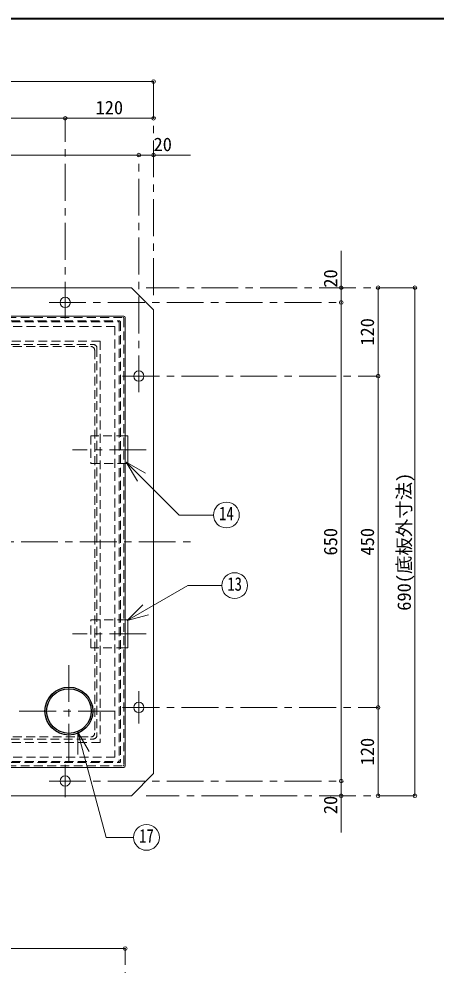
# Model space of a CAD drawing. Units: millimetres at full size, sheet at 1:10; some dimension numbers follow another scale. Extents: x -2123 to 1927, y -1358 to 1452.
# Drawn here: x 64 to 631, y 167 to 1452 of the extents above; entities that cross this region are included whole.
import ezdxf
from ezdxf.enums import TextEntityAlignment as Align

# ---------------------------------------------------------------- set-up
doc = ezdxf.new("R2010")
doc.units = ezdxf.units.MM
doc.header["$LTSCALE"] = 10
doc.header["$PDMODE"] = 32
doc.header["$PDSIZE"] = 5
doc.linetypes.add('CHAIN1', pattern=[8, 5, -1, 1, -1])
doc.linetypes.add('DASHED1', pattern=[1.8, 1.2, -0.6])
doc.layers.add('0-0', color=7, linetype='Continuous', lineweight=18)
doc.styles.add('ＭＳ ゴシック', font='')
doc.styles.get('ＭＳ ゴシック').set_extended_font_data('MS Gothic')

msp = doc.modelspace()

# ---------------------------------------------------------------- linework, layer by layer
at = {"layer": '0-0', "color": 1, "lineweight": 40}
msp.add_line((1927.2, 1451.91), (-2122.8, 1451.91), dxfattribs=at)
at = {"layer": '0-0', "color": 4, "lineweight": 9}
for p, q in [((-442.8, 1366.91), (247.2, 1366.91)), ((127.2, 1316.91), (-322.8, 1316.91)), ((247.2, 1316.91), (127.2, 1316.91)), ((227.2, 1266.91), (-422.8, 1266.91)), ((297.2, 1266.91), (227.2, 1266.91)), ((502.2, 1136.91), (502.2, 1066.91)), ((217.2, 1086.91), (-412.8, 1086.91)), ((217.2, 1086.91), (247.2, 1056.91)), ((552.2, 1086.91), (552.2, 966.91)), ((602.2, 396.91), (602.2, 1086.91)), ((502.2, 1066.91), (502.2, 416.91)), ((247.2, 426.91), (247.2, 1056.91)), ((552.2, 966.91), (552.2, 516.91)), ((552.2, 396.91), (552.2, 516.91)), ((247.2, 426.91), (217.2, 396.91)), ((502.2, 346.91), (502.2, 416.91)), ((-412.8, 396.91), (217.2, 396.91)), ((-404.3, 189.41), (208.7, 189.41))]:
    msp.add_line(p, q, dxfattribs=at)
at = {"layer": '0-0', "color": 4, "linetype": 'CHAIN1', "lineweight": 9}
for p, q in [((247.2, 1366.91), (247.2, 1076.91)), ((127.2, 1044.91), (127.2, 1316.91)), ((227.2, 944.91), (227.2, 1266.91)), ((602.2, 1086.91), (237.2, 1086.91)), ((105.2, 1066.91), (502.2, 1066.91)), ((205.2, 966.91), (552.2, 966.91)), ((237.2, 866.91), (137.2, 866.91)), ((-492.8, 741.91), (297.2, 741.91)), ((237.2, 616.91), (137.2, 616.91)), ((132.2, 444.41), (132.2, 579.41)), ((227.2, 494.91), (227.2, 538.91)), ((205.2, 516.91), (552.2, 516.91)), ((64.7, 511.91), (199.7, 511.91)), ((127.2, 394.91), (127.2, 438.91)), ((105.2, 416.91), (502.2, 416.91)), ((602.2, 396.91), (237.2, 396.91)), ((208.7, -72.59), (208.7, 189.41))]:
    msp.add_line(p, q, dxfattribs=at)
at = {"layer": '0-0'}
for p, q in [((-402.3, 1048.41), (206.7, 1048.41)), ((208.7, 1046.41), (208.7, 437.41)), ((212.2, 885.91), (208.7, 885.91)), ((212.2, 847.91), (212.2, 885.91)), ((210.17, 850.06), (236.15, 835.06)), ((210.17, 850.06), (225.17, 824.08)), ((210.17, 850.06), (282.06, 778.17)), ((208.7, 847.91), (212.2, 847.91)), ((328.67, 778.17), (282.06, 778.17)), ((211.26, 634.81), (293.63, 682.37)), ((339.86, 682.37), (293.63, 682.37)), ((211.26, 634.81), (232.47, 656.02)), ((211.26, 634.81), (240.24, 642.57)), ((208.7, 635.91), (212.2, 635.91)), ((144.51, 483.08), (144.51, 453.08)), ((144.51, 483.08), (182.76, 340.33)), ((144.51, 483.08), (159.51, 457.09)), ((-402.3, 435.41), (206.7, 435.41)), ((220.09, 340.33), (182.76, 340.33))]:
    msp.add_line(p, q, dxfattribs=at)
at = {"layer": '0-0', "color": 4, "linetype": 'DASHED1', "lineweight": 9}
for p, q in [((-401.3, 1046.41), (205.7, 1046.41)), ((-396.3, 1041.91), (200.7, 1041.91)), ((206.7, 1045.41), (206.7, 438.41)), ((-395.55, 1040.41), (199.95, 1040.41)), ((200.7, 1039.66), (200.7, 444.16)), ((202.2, 1040.41), (202.2, 443.41)), ((-360.8, 1009.91), (165.2, 1009.91)), ((-357.8, 1006.91), (162.2, 1006.91)), ((170.2, 1004.91), (170.2, 478.91)), ((167.2, 1001.91), (167.2, 481.91)), ((162.2, 885.91), (162.2, 847.91)), ((208.7, 885.91), (162.2, 885.91)), ((162.2, 847.91), (208.7, 847.91)), ((162.2, 635.91), (208.7, 635.91)), ((162.2, 597.91), (162.2, 635.91)), ((208.7, 597.91), (162.2, 597.91)), ((-357.8, 476.91), (162.2, 476.91)), ((-360.8, 473.91), (165.2, 473.91)), ((-401.3, 437.41), (205.7, 437.41)), ((-396.3, 441.91), (200.7, 441.91)), ((-395.55, 443.41), (199.95, 443.41))]:
    msp.add_line(p, q, dxfattribs=at)
for points in [[(194.7, 1034.41), (194.7, 449.41), (-390.3, 449.41)], [(194.7, 1034.41), (-390.3, 1034.41), (-390.3, 449.41)], [(174.7, 1014.41), (174.7, 469.41), (-370.3, 469.41)], [(174.7, 1014.41), (-370.3, 1014.41), (-370.3, 469.41)]]:
    msp.add_lwpolyline(points, dxfattribs=at)
at = {"layer": '0-0'}
msp.add_lwpolyline([(212.2, 635.91), (212.2, 597.91), (208.7, 597.91)], dxfattribs=at)
at = {"layer": '0-0', "color": 4, "lineweight": 9}
for centre in [(127.2, 1066.91), (227.2, 966.91), (227.2, 516.91), (127.2, 416.91)]:
    msp.add_circle(centre, 7, dxfattribs=at)
at = {"layer": '0-0'}
for centre in [(346.17, 778.17), (357.36, 682.37), (237.59, 340.33)]:
    msp.add_circle(centre, 17.5, dxfattribs=at)
at = {"layer": '0-0', "color": 5, "lineweight": 25}
for radius in [32.5, 30.25]:
    msp.add_circle((132.2, 511.91), radius, dxfattribs=at)
at = {"layer": '0-0', "color": 4, "linetype": 'DASHED1', "lineweight": 9}
for centre, radius, start, end in [((200.7, 1040.41), 1.5, 0, 90), ((205.7, 1045.41), 1, 0, 90), ((199.95, 1039.66), 0.75, 0, 90), ((162.2, 1001.91), 5, 0, 90), ((165.2, 1004.91), 5, 0, 90), ((162.2, 481.91), 5, 270, 0), ((165.2, 478.91), 5, 270, 0), ((199.95, 444.16), 0.75, 270, 0), ((200.7, 443.41), 1.5, 270, 0), ((205.7, 438.41), 1, 270, 0)]:
    msp.add_arc(centre, radius, start, end, dxfattribs=at)
at = {"layer": '0-0'}
for centre, start, end in [((206.7, 1046.41), 0, 90), ((206.7, 437.41), 270, 0)]:
    msp.add_arc(centre, 2, start, end, dxfattribs=at)
at = {"layer": '0-0', "color": 1}
for p in [(247.2, 1366.91), (127.2, 1316.91), (247.2, 1316.91), (227.2, 1266.91), (247.2, 1266.91), (502.2, 1086.91), (552.2, 1086.91), (602.2, 1086.91), (502.2, 1066.91), (552.2, 966.91), (552.2, 516.91), (502.2, 416.91), (502.2, 396.91), (552.2, 396.91), (602.2, 396.91), (208.7, 189.41)]:
    msp.add_point(p, dxfattribs=at)

# ---------------------------------------------------------------- texts
at = {"layer": '0-0', "style": 'ＭＳ ゴシック'}
for s, p in [('120', (168.45, 1316.91)), ('20', (247.2, 1266.91))]:
    msp.add_text(s, height=18.33, dxfattribs=at).set_placement(p, align=Align.BOTTOM_LEFT)
for s, p in [('20', (502.2, 1086.91)), ('120', (552.2, 1008.16)), ('690(底板外寸法)', (602.2, 648.16)), ('650', (502.2, 723.16)), ('450', (552.2, 723.16)), ('120', (552.2, 438.16)), ('20', (502.2, 371.91))]:
    msp.add_text(s, height=18.33, rotation=90, dxfattribs=at).set_placement(p, align=Align.BOTTOM_LEFT)
at = {"layer": '0-0', "style": 'ＭＳ ゴシック', "width": 0.8}
for s, p in [('14', (336.17, 765.67)), ('13', (347.36, 669.87)), ('17', (227.59, 327.83))]:
    msp.add_text(s, height=18.33, dxfattribs=at).set_placement(p, align=Align.BOTTOM_LEFT)

doc.saveas('drawing.dxf')
